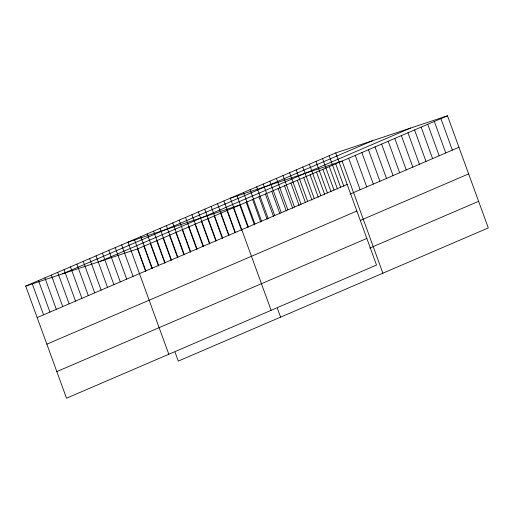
<?xml version="1.0" encoding="UTF-8"?>
<svg xmlns="http://www.w3.org/2000/svg" width="514" height="514" viewBox="0 0 514 514"><rect width="100%" height="100%" fill="white"/><g stroke="black" fill="none" stroke-linecap="round" stroke-linejoin="round"><path stroke-width="0.77" d="M335.713 152.921L376.524 265.044L66.512 398.202L25.7 286.08L335.713 152.921L447.488 115.798L488.3 227.92L178.287 361.079L175.056 352.206M62.586 273.827L372.599 140.669M100.59 261.202L410.602 128.05M25.7 286.08L137.476 248.956L447.488 115.798M37.162 317.575L347.175 184.417M349.995 194.093L458.951 147.293M46.845 344.181L356.864 211.023M360.391 220.397L468.639 173.899M56.823 371.59L366.842 238.438M369.656 248.114L478.618 201.315M440.903 118.631L452.365 150.127M434.317 121.458L445.779 152.954M427.725 124.285L439.187 155.781M421.139 127.119L432.602 158.614M414.554 129.946L426.016 161.441M407.962 132.779L419.424 164.274M401.376 135.606L412.838 167.101M394.791 138.433L406.253 169.928M388.199 141.266L399.661 172.762M381.613 144.093L393.075 175.589M375.027 146.927L386.489 178.416M368.435 149.754L379.897 181.249M361.85 152.581L373.312 184.076M355.264 155.414L366.726 186.91M348.672 158.241L360.134 189.737M382.898 273.197L342.086 161.075L230.311 198.192L271.122 310.321M335.693 163.818L343.879 186.312M329.127 155.755L340.589 187.244M329.301 166.562L337.486 189.062M322.541 158.582L334.004 190.077M322.901 169.312L331.093 191.806M315.949 161.409L327.412 192.904M316.508 172.055L324.7 194.555M309.364 164.242L320.826 195.738M310.115 174.805L318.301 197.299M302.778 167.069L314.24 198.565M303.723 177.548L311.908 200.049M296.186 169.903L307.648 201.392M297.33 180.298L305.515 202.792M289.6 172.73L301.063 204.225M290.93 183.042L299.122 205.536M283.015 175.557L294.477 207.052M284.538 185.792L292.729 208.286M276.423 178.39L287.885 209.885M278.145 188.535L286.33 211.029M269.837 181.217L281.299 212.712M271.752 191.279L279.937 213.779M263.252 184.051L274.714 215.539M265.359 194.029L273.544 216.522M256.659 186.878L268.122 218.373M258.96 196.772L267.151 219.272M250.074 189.705L261.536 221.2M252.567 199.522L260.759 222.016M243.488 192.538L254.95 224.033M246.174 202.265L254.366 224.766M236.896 195.365L248.358 226.86M247.966 227.509L239.781 205.015L128.005 242.139L168.817 354.262M277.361 308.265L280.593 317.138M233.388 207.759L241.574 230.253M223.918 200.942L235.38 232.437M226.995 210.509L235.181 233.003M217.518 203.685L228.987 235.181M220.596 213.252L228.788 235.746M211.125 206.435L222.588 237.931M214.203 215.996L222.395 238.496M204.733 209.179L216.195 240.674M207.81 218.746L215.996 241.239M198.34 211.929L209.802 243.424M201.417 221.489L209.603 243.989M191.947 214.672L203.409 246.167M195.024 224.239L203.21 246.733M185.554 217.422L197.016 248.911M188.625 226.982L196.817 249.483M179.155 220.165L190.623 251.661M182.232 229.732L190.424 252.226M172.762 222.909L184.224 254.404M175.839 232.476L184.025 254.97M166.369 225.659L177.831 257.154M169.447 235.226L177.632 257.72M159.976 228.402L171.438 259.898M163.054 237.969L171.239 260.463M153.583 231.152L165.045 262.648M156.661 240.713L164.846 263.213M147.184 233.896L158.653 265.391M150.261 243.463L158.453 265.956M140.791 236.646L152.253 268.141M143.869 246.206L152.06 268.706M134.398 239.389L145.86 270.884M137.476 248.956L145.661 271.45M121.612 244.882L133.075 276.378M115.22 247.626L126.682 279.121M108.82 250.376L120.289 281.871M102.427 253.119L113.89 284.615M96.034 255.869L107.497 287.365M89.642 258.613L101.104 290.108M83.249 261.363L94.711 292.858M76.849 264.106L88.318 295.601M70.457 266.856L81.919 298.345M64.064 269.599L75.526 301.095M57.671 272.343L69.133 303.838M51.278 275.093L62.74 306.588M44.885 277.836L56.347 309.332M38.486 280.586L49.954 312.082M32.093 283.33L43.555 314.825"/></g></svg>
